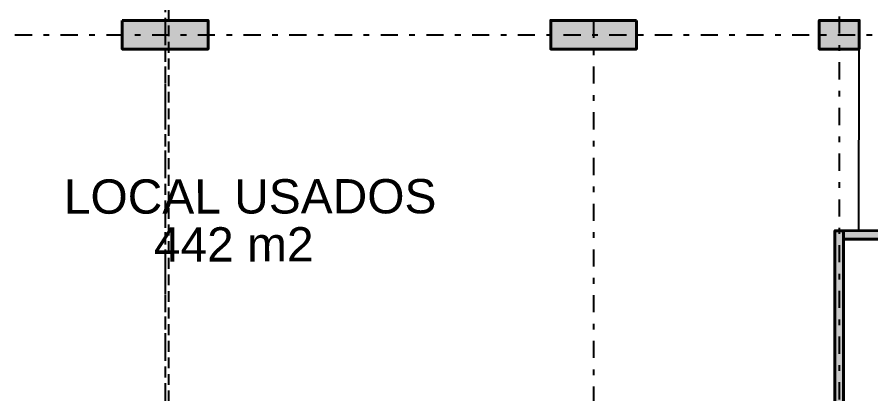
# Model space of a CAD drawing. Header units: millimetres. Extents: x 3781 to 4924, y 1639 to 1721.
# Drawn here: x 3809.09 to 3824.03, y 1661.92 to 1668.51 of the extents above; entities that cross this region are included whole.
import ezdxf

# ---------------------------------------------------------------- set-up
doc = ezdxf.new("R2010")
doc.units = ezdxf.units.MM
doc.linetypes.add('CENTER', pattern=[0.7, 0.3, -0.2, 0, -0.2])
doc.linetypes.add('DASHED2', pattern=[9.524999999999995, 6.349999999999998, -3.174999999999998])
for name, color, linetype in [('EJE-ESTRUCTURA', 1, 'CENTER'), ('HACHTCOLUMNA', 250, 'Continuous'), ('JCA_HATCH 254', 252, 'Continuous'), ('PROYECCION', 1, 'DASHED2')]:
    doc.layers.add(name, color=color, linetype=linetype)
for name, color, linetype, lineweight in [('Estructura', 6, 'Continuous', 40), ('Muro', 4, 'Continuous', 40), ('TEXTOS', 7, 'Continuous', 20)]:
    doc.layers.add(name, color=color, linetype=linetype, lineweight=lineweight)
doc.styles.get("Standard").update_dxf_attribs({"font": 'arial.ttf'})

# ---------------------------------------------------------------- blocks, each defined once
blk = doc.blocks.new('estructura etapa 3')
at = {"layer": 'HACHTCOLUMNA'}
h = blk.add_hatch(color=256, dxfattribs=at)
h.paths.add_polyline_path([(-91.65052479424082, -6658.123952498036), (-91.65052483163788, -6657.623952492478), (-92.34962468142191, -6657.623952492692), (-92.34962464402486, -6658.123952498251)])
h.paths.add_polyline_path([(-49.35360165399231, -6658.123953550201), (-49.35360165463851, -6657.623953544642), (-50.05450180622518, -6657.624073242631), (-50.05450180557898, -6658.124073248189)])
h.paths.add_polyline_path([(-56.05269290422109, -6658.123953548908), (-56.05269290486729, -6657.623953543349), (-56.75269290454423, -6657.624054381149), (-56.75269290389804, -6658.124054386707)])
h.paths.add_polyline_path([(-76.44963033445936, -6659.123953527316), (-76.94963033376087, -6659.123953525937), (-76.9496303338118, -6657.623953525355), (-76.44963033520833, -6657.623953526268)])
h.paths.add_polyline_path([(-83.94962466275808, -6659.123953526419), (-84.44962466205959, -6659.123953525041), (-84.44962466211052, -6657.623953524459), (-83.94962466350705, -6657.623953525372)])
h.paths.add_polyline_path([(-60.45199772839385, -6659.123953526823), (-60.95199772769581, -6659.123953525441), (-60.95199772774629, -6657.623953524859), (-60.45199772914327, -6657.623953525776)])
h.paths.add_polyline_path([(-67.94963033684814, -6659.123953523713), (-68.44963033614965, -6659.123953522334), (-68.44963033620058, -6657.623953521752), (-67.94963033759711, -6657.623953522665)])
h.paths.add_polyline_path([(-91.8500747383024, -6668.198768413866), (-91.85097488956569, -6667.598768198336), (-92.3500747393499, -6667.598781503685), (-92.34917458808638, -6668.198781719215)])
h.paths.add_polyline_path([(-49.35360165997224, -6668.198834775361), (-49.35360165969462, -6667.598834775361), (-49.85360166074236, -6667.598833612342), (-49.85360166101998, -6668.198833612343)])
h.paths.add_polyline_path([(-56.15447406834653, -6668.148833038669), (-56.15447406899273, -6667.648833033111), (-56.85356531954483, -6667.649075604333), (-56.85356531889863, -6668.149075609892)])
h.paths.add_polyline_path([(-59.95199772806779, -6667.648834198664), (-59.95199772878357, -6668.148834196337), (-61.45199772983131, -6668.148834197909), (-61.45199772876629, -6667.648834201169)])
h.paths.add_polyline_path([(-75.94963033499096, -6667.648834198664), (-75.94963033570673, -6668.148834196337), (-77.44963033675447, -6668.148834197915), (-77.44963033568945, -6667.648834201173)])
h.paths.add_polyline_path([(-68.9496303369873, -6667.648834196665), (-68.94963033537522, -6668.148834193871), (-67.44963033560805, -6668.148834194158), (-67.44963033675447, -6667.648834196951)])
h.paths.add_polyline_path([(-84.94963033851843, -6667.648834198664), (-84.9496303378022, -6668.148834196337), (-83.44963033675447, -6668.148834197913), (-83.44963033781994, -6667.648834201173)])
h.paths.add_polyline_path([(-91.85007473830262, -6676.198714255436), (-91.85007473830262, -6675.598714255436), (-92.34917458808661, -6675.598833980074), (-92.34917458808661, -6676.198833980075)])
h.paths.add_polyline_path([(-49.35360166367525, -6676.19883419188), (-49.35360166339763, -6675.598834191882), (-49.85360166444536, -6675.598834192097), (-49.85360166472299, -6676.198834192096)])
h.paths.add_polyline_path([(-56.15447406836017, -6676.148834216151), (-56.15447406900614, -6675.648834210593), (-56.75356531955811, -6675.64883419414), (-56.75356531891191, -6676.148834199698)])
h.paths.add_polyline_path([(-59.95199772438798, -6675.648834197268), (-59.95199772475451, -6676.148834194008), (-61.45199772603507, -6676.148834196047), (-61.45199772462081, -6675.648834197444)])
h.paths.add_polyline_path([(-75.94963033131114, -6675.648834197268), (-75.94963033167767, -6676.148834194008), (-77.44963033295824, -6676.14883419605), (-77.44963033154397, -6675.648834197447)])
h.paths.add_polyline_path([(-68.94963033179408, -6675.648834195734), (-68.94963033064766, -6676.148834194337), (-67.44963033076408, -6676.148834193225), (-67.44963033214333, -6675.648834194855)])
h.paths.add_polyline_path([(-84.94963034219415, -6675.648834197267), (-84.94963034182763, -6676.148834194008), (-83.44963034054706, -6676.14883419605), (-83.44963034196132, -6675.648834197447)])
h.paths.add_polyline_path([(-91.84714941676873, -6686.298775267753), (-91.85051282815846, -6685.698774462428), (-92.34961267794267, -6685.698773428964), (-92.34624926655272, -6686.298774234288)])
h.paths.add_polyline_path([(-49.35447406836727, -6686.298714517593), (-49.35360166807266, -6685.698714517594), (-49.85360166912039, -6685.698714501338), (-49.85447406941501, -6686.298714501339)])
h.paths.add_polyline_path([(-56.15447406836745, -6686.248834233877), (-56.15447406901365, -6685.748834228319), (-56.75356531956538, -6685.748834211868), (-56.75356531891919, -6686.248834217427)])
h.paths.add_polyline_path([(-59.95199772341482, -6685.748834215987), (-59.95199772366493, -6686.248834213194), (-61.45199772401418, -6686.248834215234), (-61.45199772283274, -6685.748834216163)])
h.paths.add_polyline_path([(-75.94963033033798, -6685.748834215987), (-75.94963033058809, -6686.248834213194), (-77.44963033093734, -6686.248834215237), (-77.4496303297559, -6685.748834216167)])
h.paths.add_polyline_path([(-68.94963033303281, -6685.748834214453), (-68.94963033130432, -6686.248834212125), (-67.44963033142074, -6686.248834210548), (-67.44963033279998, -6685.748834212411)])
h.paths.add_polyline_path([(-84.94963034316731, -6685.748834215987), (-84.9496303429172, -6686.248834213194), (-83.44963034256796, -6686.248834215237), (-83.44963034374939, -6685.748834216167)])
h.paths.add_polyline_path([(-49.35315161146889, -6694.294436561979), (-49.35360165463851, -6693.698920625079), (-49.8545017768505, -6693.698741702064), (-49.8540517336811, -6694.294257638963)])
h.paths.add_polyline_path([(-56.05360165399372, -6694.248831171114), (-56.05360165463969, -6693.748831165555), (-56.75269290582685, -6693.748781044401), (-56.75269290518088, -6694.24878104996)])
h.paths.add_polyline_path([(-91.65052481364307, -6694.248821470252), (-91.65052481428881, -6693.748821464693), (-92.34962466436525, -6693.748831164716), (-92.34962466371906, -6694.248831170275)])
h.paths.add_polyline_path([(-59.95199772487774, -6693.748833026099), (-59.95199772512831, -6694.248833023305), (-61.45199772547755, -6694.248833025344), (-61.45199772429567, -6693.748833026275)])
h.paths.add_polyline_path([(-75.94963032526482, -6693.748834201318), (-75.94963032586463, -6694.248834199689), (-77.44963032644671, -6694.248834200334), (-77.4496303251484, -6693.748834201268)])
h.paths.add_polyline_path([(-68.94963033087049, -6693.748834198155), (-68.94963032937437, -6694.248834196758), (-67.44963032937437, -6694.248834196578), (-67.44963032993917, -6693.748834197975)])
h.paths.add_polyline_path([(-84.94963034374939, -6693.748831169256), (-84.94963034314958, -6694.248831167626), (-83.4496303425675, -6694.248831168272), (-83.4496303438658, -6693.748831169205)])
h.paths.add_polyline_path([(-49.35776796243806, -6703.973684038515), (-49.35316311038366, -6703.373684038515), (-49.85404024317143, -6703.373987440974), (-49.8586450952256, -6703.973987440974)])
h.paths.add_polyline_path([(-56.05360165399395, -6703.923835747391), (-56.05360165463992, -6703.423835741832), (-56.75273400298954, -6703.424072574053), (-56.75273400234335, -6703.924072579612)])
h.paths.add_polyline_path([(-67.9496303576999, -6704.924075048131), (-67.94963035834837, -6703.424075044247), (-68.44963035939611, -6703.424075040889), (-68.44963035874764, -6704.924075044775)])
h.paths.add_polyline_path([(-91.65052481364307, -6703.92383574791), (-91.65052481428881, -6703.423835742351), (-92.34966752073262, -6703.423835738951), (-92.34966752008665, -6703.92383574451)])
h.paths.add_polyline_path([(-61.84720662715324, -6703.423835743541), (-60.34720663041378, -6703.423835744186), (-60.34720663062888, -6703.923835745234), (-61.84720662736879, -6703.923835744588)])
h.paths.add_polyline_path([(-83.94962464132084, -6704.92407504017), (-83.94962464196658, -6703.424075043429), (-84.44962464301432, -6703.424075043645), (-84.44962464236858, -6704.924075040384)])
h.paths.add_polyline_path([(-76.44963031215582, -6704.924075040624), (-76.44963031280156, -6703.424075043886), (-76.9496303138493, -6703.4240750441), (-76.94963031320356, -6704.924075040841)])
h.paths.add_polyline_path([(-49.35360165399231, -6711.948833174153), (-49.35360165463851, -6711.448833168596), (-50.05360165568629, -6711.44883308894), (-50.0536016550401, -6711.948833094499)])
h.paths.add_polyline_path([(-55.95360165399381, -6711.948833094221), (-55.95360165464001, -6711.448833088664), (-56.65360165568779, -6711.448833088879), (-56.6536016550416, -6711.948833094438)])
h.paths.add_polyline_path([(-91.6496246626715, -6711.948833076518), (-91.6496246633177, -6711.448833070961), (-92.3496246643657, -6711.44883197644), (-92.34962466371951, -6711.948831981999)])
h.paths.add_polyline_path([(-60.951997710299, -6711.948833015158), (-60.95200339290193, -6709.548833076966), (-60.45200339185419, -6709.548833077181), (-60.45199770925126, -6711.948833015374)])
h.paths.add_polyline_path([(-68.44963032069029, -6709.548833077413), (-68.44963031985947, -6711.948833015374), (-67.94963031997611, -6711.948833017021), (-67.94963032092335, -6709.548833076733)])
h.paths.add_polyline_path([(-76.94963031061309, -6709.548833077415), (-76.94963030978226, -6711.948833015374), (-76.44963030989868, -6711.948833017022), (-76.44963031084592, -6709.548833076734)])
h.paths.add_polyline_path([(-83.94962465720198, -6709.548833077073), (-83.94962465803303, -6711.948833013726), (-84.44962465791662, -6711.948833015374), (-84.44962465696915, -6709.548833076393)])
at = {"layer": 'EJE-ESTRUCTURA'}
for p, q in [((-56.40360165451614, -6655.279212803549), (-56.40360168208451, -6714.839146025753)), ((-68.1996303369009, -6655.354214753336), (-68.19963036446904, -6714.91414797554)), ((-60.70200336861387, -6655.354214752224), (-60.70200339473047, -6714.914148188363)), ((-60.7019977284466, -6655.354214753336), (-60.7019977560152, -6714.91414797554)), ((-93.22815767058034, -6693.998831167213), (-46.501522330272, -6693.998831168864))]:
    blk.add_line(p, q, dxfattribs=at)
at = {"layer": 'Estructura'}
for points in [[(-68.94963033087049, -6693.748834198155), (-68.94963032937437, -6694.248834196758), (-67.44963032937437, -6694.248834196578), (-67.44963032993917, -6693.748834197975)], [(-59.95199772487774, -6693.748833026099), (-59.95199772512831, -6694.248833023305), (-61.45199772547755, -6694.248833025344), (-61.45199772429567, -6693.748833026275)], [(-56.05360165399372, -6694.248831187763), (-56.05360165463969, -6693.748831182204), (-56.75269290582685, -6693.748781044401), (-56.75269290518088, -6694.24878104996)]]:
    blk.add_lwpolyline(points, close=True, dxfattribs=at)

msp = doc.modelspace()

# ---------------------------------------------------------------- hatches: boundary and pattern name
at = {"layer": 'JCA_HATCH 254', "linetype": 'Continuous', "ltscale": 0.3, "true_color": 0x636466}
h = msp.add_hatch(color=251, dxfattribs=at)
h.dxf.hatch_style = 1
h.paths.add_polyline_path([(3823.547918552411, 1664.774505353613), (3823.547638943035, 1658.777884252848), (3823.397589841168, 1658.777884252848), (3823.397869450545, 1664.774505353613)])
h = msp.add_hatch(color=251, dxfattribs=at)
h.dxf.hatch_style = 1
h.paths.add_polyline_path([(3823.547633714258, 1664.624450428941), (3823.547633714258, 1664.774531262045), (3830.369938373125, 1664.776896758562), (3830.369938373125, 1664.626815925458)])

# ---------------------------------------------------------------- linework, layer by layer
at = {"layer": 'Muro'}
for points in [[(3823.547918552411, 1664.774505353613), (3823.547638943035, 1658.777884252848), (3823.397589841168, 1658.777884252848), (3823.397869450545, 1664.774505353613)], [(3823.547633714258, 1664.624450428941), (3823.547633714258, 1664.774531262045), (3830.369938373125, 1664.776896758562), (3830.369938373125, 1664.626815925458)]]:
    msp.add_lwpolyline(points, close=True, dxfattribs=at)
at = {"layer": 'PROYECCION'}
msp.add_line((3823.817266112214, 1664.773690025077), (3823.819490942706, 1667.95288882217), dxfattribs=at)
at = {"layer": 'PROYECCION', "ltscale": 0.03}
msp.add_lwpolyline([(3811.735011782143, 1674.758207837594), (3811.735151670346, 1661.627329190409), (3811.685162636499, 1661.627589203135), (3811.685011682275, 1674.758207846733)], dxfattribs=at)

# ---------------------------------------------------------------- block references
at = {"layer": 'Muro'}
msp.add_blockref('estructura etapa 3', (3879.876216069132, 8362.201718976386), dxfattribs=at)

# ---------------------------------------------------------------- texts
at = {"layer": 'TEXTOS'}
for s, p in [('LOCAL USADOS', (3809.903730571841, 1665.071033144652)), ('442 m2', (3811.478619422032, 1664.233587676083))]:
    msp.add_text(s, height=0.6, rotation=0.06685877459230567, dxfattribs=at).set_placement(p)

doc.saveas('drawing.dxf')
